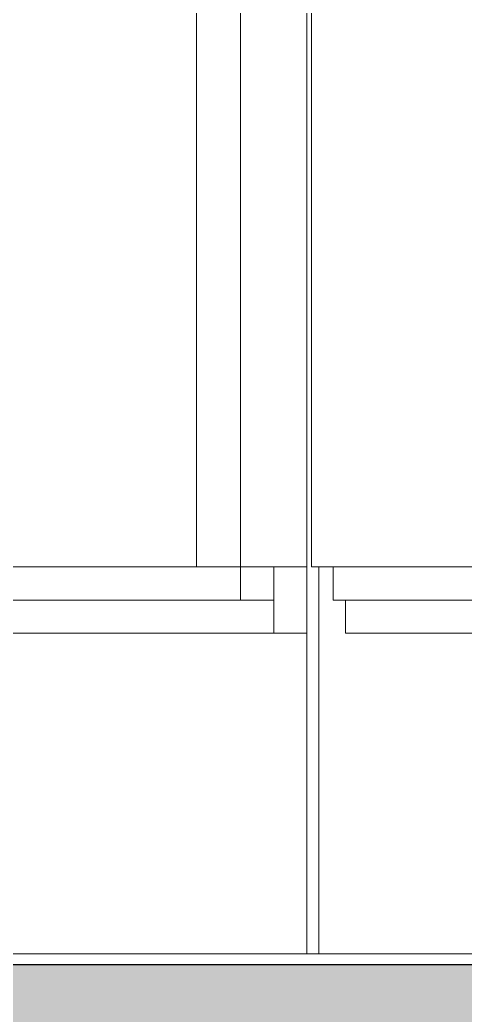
# Model space of a CAD drawing. Header units: millimetres. Extents: x 652554 to 1678317, y -308114 to 170803.
# Drawn here: x 747799.3 to 748000.7, y -99733.8 to -99283.5 of the extents above; entities that cross this region are included whole.
import ezdxf

# ---------------------------------------------------------------- set-up
doc = ezdxf.new("R2010")
doc.units = ezdxf.units.MM
doc.linetypes.add('Centre', pattern=[31.75, 6.35, -4.7625, 15.875, -4.7625])
for name, color, linetype, lineweight in [('A-FLOR-FNSH', 7, 'Continuous', 70), ('A-FLOR-LEVL', 7, 'Continuous', 9), ('A-FLOR-PATT', 7, 'Continuous', 70), ('A-GENM', 7, 'Continuous', 9), ('A-GLAZ-CURT', 7, 'Continuous', 9)]:
    doc.layers.add(name, color=color, linetype=linetype, lineweight=lineweight)

# ---------------------------------------------------------------- blocks, each defined once
blk = doc.blocks.new('DPA_CP_Entrance Facade Base Panel - Facade Base Panel-V135-2241-01 ENTRANCE 2 ENLARGED ELEVATION 1')
at = {"layer": 'A-GLAZ-CURT', "color": 7}
for p, q in [((-631585.31, 102140), (-631585.31, 101400)), ((-631585.31, 101400), (-631215.31, 101400)), ((-631542.38, 101400), (-631585.31, 101400)), ((-631582.01, 101225), (-631582.01, 101400)), ((-631575.49, 101385), (-631575.49, 101400)), ((-631542.38, 101400), (-631567.99, 101400)), ((-631567.99, 101400), (-631197.99, 101400)), ((-631197.99, 101400), (-631542.01, 101400)), ((-631197.99, 101400), (-631542.01, 101400)), ((-631190.49, 101385), (-631575.49, 101385)), ((-631575.49, 101385), (-631562.5, 101385)), ((-631570, 101370), (-631570, 101385)), ((-631562.5, 101385), (-631177.5, 101385)), ((-631170, 101370), (-631570, 101370)), ((-631570, 101370), (-631557.01, 101370)), ((-631557.01, 101370), (-631157.01, 101370))]:
    blk.add_line(p, q, dxfattribs=at)
blk = doc.blocks.new('DPA_CP_Entrance Facade Base Panel - Facade Base Panel-V142-2241-01 ENTRANCE 2 ENLARGED ELEVATION 1')
at = {"layer": 'A-GLAZ-CURT', "color": 7}
for p, q in [((-631587.37, 102170), (-631587.37, 101370)), ((-631587.37, 101370), (-631587.37, 102170)), ((-631637.37, 101400), (-631637.37, 102140)), ((-631587.37, 101400), (-631587.37, 102140)), ((-631587.37, 102140), (-631587.37, 101400)), ((-631587.37, 102140), (-631587.37, 101400)), ((-631587.37, 101400), (-631587.37, 102140)), ((-631587.37, 102050), (-631587.37, 101225)), ((-631637.37, 101400), (-631617.37, 101400)), ((-631637.37, 101400), (-631617.37, 101400)), ((-631617.37, 101400), (-631617.37, 101385)), ((-631602.37, 101400), (-631602.37, 101370)), ((-631602.37, 101400), (-631602.37, 101385)), ((-631602.37, 101385), (-631602.37, 101400)), ((-631602.37, 101385), (-631617.37, 101385)), ((-631602.37, 101385), (-631617.37, 101385)), ((-631587.37, 101370), (-631602.37, 101370)), ((-631587.37, 101370), (-631602.37, 101370))]:
    blk.add_line(p, q, dxfattribs=at)
blk = doc.blocks.new('DPA_CP_Entrance Facade Base Panel - Facade Base Panel-V143-2241-01 ENTRANCE 2 ENLARGED ELEVATION 1')
at = {"layer": 'A-GLAZ-CURT', "color": 7}
for p, q in [((-631587.37, 102170), (-631587.37, 101370)), ((-631587.37, 101370), (-631587.37, 102170)), ((-631637.37, 102140), (-631637.37, 101400)), ((-631637.37, 101400), (-631637.37, 102140)), ((-631587.37, 101400), (-631587.37, 102140)), ((-631587.37, 102140), (-631587.37, 101400)), ((-631587.37, 102140), (-631587.37, 101400)), ((-631587.37, 101400), (-631587.37, 102140)), ((-631587.37, 101225), (-631587.37, 102050)), ((-631587.37, 102050), (-631587.37, 101225)), ((-631637.37, 101400), (-631617.37, 101400)), ((-631637.37, 101400), (-631617.37, 101400)), ((-631617.37, 101385), (-631617.37, 101400)), ((-631617.37, 101400), (-631617.37, 101385)), ((-631602.37, 101370), (-631602.37, 101400)), ((-631602.37, 101400), (-631602.37, 101370)), ((-631602.37, 101400), (-631602.37, 101385)), ((-631602.37, 101385), (-631602.37, 101400)), ((-631602.37, 101385), (-631617.37, 101385)), ((-631602.37, 101385), (-631617.37, 101385)), ((-631587.37, 101370), (-631602.37, 101370)), ((-631587.37, 101370), (-631602.37, 101370))]:
    blk.add_line(p, q, dxfattribs=at)
blk = doc.blocks.new('DPA_CP_Entrance Facade Base Panel - Facade Base Panel-12124526-2241-01 ENTRANCE 2 ENLARGED ELEVATION 1')
at = {"layer": 'A-GLAZ-CURT', "color": 7}
for p, q in [((-631637.37, 102140), (-631637.37, 101400)), ((-631637.37, 101400), (-631637.37, 102140)), ((-631617.37, 102140), (-631617.37, 101400)), ((-631587.37, 101400), (-631587.37, 102140)), ((-631587.37, 102140), (-631587.37, 101400)), ((-631587.37, 102140), (-631587.37, 101400)), ((-631587.37, 101400), (-631587.37, 102140)), ((-631587.37, 102110), (-631587.37, 101430)), ((-631587.37, 101430), (-631587.37, 102110)), ((-631587.37, 101225), (-631587.37, 102050)), ((-631587.37, 102050), (-631587.37, 101225)), ((-631587.37, 101400), (-631637.37, 101400)), ((-631587.37, 101400), (-631637.37, 101400)), ((-631617.37, 101400), (-631587.37, 101400)), ((-631617.37, 101400), (-631587.37, 101400))]:
    blk.add_line(p, q, dxfattribs=at)
blk = doc.blocks.new('DPA_CP_Entrance Facade Base Panel - Facade Base Panel-12124498-2241-01 ENTRANCE 2 ENLARGED ELEVATION 1')
at = {"layer": 'A-GLAZ-CURT', "color": 7}
for p, q in [((-631627.37, 101400), (-632299.37, 101400)), ((-632299.37, 101400), (-631627.37, 101400)), ((-632299.37, 101400), (-631627.37, 101400)), ((-631627.37, 101400), (-632299.37, 101400)), ((-631612.37, 101385), (-632314.37, 101385)), ((-632314.37, 101385), (-631612.37, 101385)), ((-631597.37, 101370), (-632329.37, 101370)), ((-632329.37, 101370), (-631597.37, 101370))]:
    blk.add_line(p, q, dxfattribs=at)
blk = doc.blocks.new('DPA_Drainage Gutter_Landscape_Type A - DPA_Drainage Gutter_Landscape_Type A-17303507-2241-01 ENTRANCE 2 ENLARGED ELEVATION 1')
at = {"layer": 'A-GENM', "color": 7}
for p, q in [((-631960.09, 101225), (-631669.59, 101225)), ((-631783.85, 101225), (-631716.73, 101225)), ((-631783.62, 101225), (-631486.12, 101225)), ((-631777.02, 101225), (-631709.91, 101225)), ((-631774.05, 101225), (-631687.45, 101225)), ((-631773.85, 101225), (-631706.73, 101225)), ((-631767.02, 101225), (-631699.91, 101225)), ((-631763.85, 101225), (-631696.73, 101225)), ((-631758.75, 101225), (-631416.67, 101225)), ((-631757.02, 101225), (-631689.91, 101225)), ((-631753.85, 101225), (-631686.73, 101225)), ((-631747.02, 101225), (-631679.91, 101225)), ((-631743.85, 101225), (-631676.73, 101225)), ((-631737.02, 101225), (-631669.91, 101225)), ((-631733.85, 101225), (-631666.73, 101225)), ((-631727.02, 101225), (-631659.91, 101225)), ((-631723.85, 101225), (-631656.73, 101225)), ((-631721.06, 101225), (-631430.56, 101225)), ((-631719.91, 101225), (-631713.41, 101225)), ((-631717.02, 101225), (-631649.91, 101225)), ((-631716.73, 101225), (-631710.23, 101225)), ((-631713.85, 101225), (-631646.73, 101225)), ((-631709.91, 101225), (-631703.41, 101225)), ((-631707.02, 101225), (-631639.91, 101225)), ((-631706.73, 101225), (-631700.23, 101225)), ((-631703.85, 101225), (-631636.73, 101225)), ((-631699.91, 101225), (-631693.41, 101225)), ((-631697.02, 101225), (-631629.91, 101225)), ((-631696.73, 101225), (-631690.23, 101225)), ((-631693.85, 101225), (-631627.08, 101225)), ((-631689.91, 101225), (-631683.41, 101225)), ((-631687.45, 101225), (-631396.95, 101225)), ((-631687.02, 101225), (-631619.91, 101225)), ((-631686.73, 101225), (-631680.23, 101225)), ((-631683.85, 101225), (-631616.73, 101225)), ((-631681.39, 101225), (-631614.27, 101225)), ((-631679.91, 101225), (-631673.41, 101225)), ((-631677.02, 101225), (-631609.91, 101225)), ((-631676.73, 101225), (-631670.23, 101225)), ((-631674.39, 101225), (-631607.27, 101225)), ((-631673.85, 101225), (-631606.73, 101225)), ((-631669.91, 101225), (-631663.41, 101225)), ((-631667.02, 101225), (-631599.91, 101225)), ((-631666.73, 101225), (-631660.23, 101225)), ((-631664.39, 101225), (-631597.27, 101225)), ((-631663.85, 101225), (-631596.73, 101225)), ((-631659.91, 101225), (-631653.41, 101225)), ((-631656.73, 101225), (-631650.23, 101225)), ((-631654.39, 101225), (-631587.27, 101225)), ((-631653.85, 101225), (-631586.73, 101225)), ((-631649.91, 101225), (-631643.41, 101225)), ((-631646.73, 101225), (-631640.23, 101225)), ((-631644.39, 101225), (-631577.27, 101225)), ((-631643.85, 101225), (-631576.73, 101225)), ((-631639.91, 101225), (-631633.41, 101225)), ((-631636.73, 101225), (-631630.23, 101225)), ((-631634.39, 101225), (-631567.27, 101225)), ((-631633.85, 101225), (-631566.73, 101225)), ((-631629.91, 101225), (-631623.41, 101225)), ((-631626.73, 101225), (-631620.23, 101225)), ((-631624.39, 101225), (-631557.27, 101225)), ((-631623.85, 101225), (-631556.73, 101225)), ((-631619.91, 101225), (-631613.41, 101225)), ((-631616.73, 101225), (-631610.23, 101225)), ((-631614.39, 101225), (-631547.27, 101225)), ((-631614.27, 101225), (-631610.77, 101225)), ((-631613.85, 101225), (-631546.73, 101225)), ((-631609.91, 101225), (-631603.41, 101225)), ((-631608.21, 101225), (-631541.09, 101225)), ((-631607.27, 101225), (-631600.77, 101225)), ((-631606.73, 101225), (-631600.23, 101225)), ((-631604.39, 101225), (-631537.27, 101225)), ((-631603.85, 101225), (-631536.73, 101225)), ((-631601.21, 101225), (-631534.09, 101225)), ((-631599.91, 101225), (-631596.41, 101225)), ((-631597.27, 101225), (-631590.77, 101225)), ((-631596.73, 101225), (-631590.23, 101225)), ((-631594.39, 101225), (-631527.27, 101225)), ((-631593.85, 101225), (-631526.73, 101225)), ((-631591.21, 101225), (-631524.09, 101225)), ((-631587.27, 101225), (-631580.77, 101225)), ((-631586.73, 101225), (-631580.23, 101225)), ((-631584.39, 101225), (-631517.27, 101225)), ((-631581.21, 101225), (-631514.09, 101225)), ((-631577.27, 101225), (-631570.77, 101225)), ((-631576.73, 101225), (-631570.23, 101225)), ((-631574.39, 101225), (-631507.27, 101225)), ((-631571.21, 101225), (-631504.09, 101225)), ((-631567.27, 101225), (-631560.77, 101225)), ((-631566.73, 101225), (-631560.23, 101225)), ((-631564.39, 101225), (-631497.27, 101225)), ((-631561.21, 101225), (-631494.09, 101225)), ((-631557.27, 101225), (-631550.77, 101225)), ((-631556.73, 101225), (-631550.23, 101225)), ((-631554.39, 101225), (-631487.27, 101225)), ((-631551.21, 101225), (-631484.09, 101225)), ((-631547.27, 101225), (-631540.77, 101225)), ((-631546.73, 101225), (-631540.23, 101225)), ((-631544.39, 101225), (-631477.27, 101225)), ((-631541.21, 101225), (-631474.09, 101225)), ((-631541.09, 101225), (-631537.59, 101225)), ((-631537.27, 101225), (-631530.77, 101225)), ((-631536.73, 101225), (-631530.23, 101225)), ((-631535.03, 101225), (-631448.43, 101225)), ((-631534.39, 101225), (-631467.27, 101225)), ((-631534.09, 101225), (-631527.59, 101225)), ((-631531.21, 101225), (-631464.09, 101225)), ((-631527.27, 101225), (-631520.77, 101225)), ((-631526.73, 101225), (-631523.23, 101225)), ((-631524.39, 101225), (-631457.68, 101225)), ((-631524.09, 101225), (-631517.59, 101225)), ((-631521.21, 101225), (-631454.09, 101225)), ((-631517.27, 101225), (-631510.77, 101225))]:
    blk.add_line(p, q, dxfattribs=at)

msp = doc.modelspace()

# ---------------------------------------------------------------- hatches: boundary and pattern name
at = {"layer": 'A-FLOR-PATT', "lineweight": 9}
h = msp.add_hatch(dxfattribs=at)
h.set_pattern_fill('FP_1', style=0, pattern_type=2)
h.set_pattern_definition([(50, (755994.4, -200931.02), (364.3679, -31.8783), [38.1, -419.1]), (355, (755994.4, -200931.02), (-70.4859, 382.1133), [30.48, -335.28]), (100.451, (756024.76, -200933.68), (293.885, 350.2334), [32.38, -356.18]), (46.184, (755994.4, -200829.4), (542.1585, -84.0858), [57.15, -628.65]), (96.636, (756039.57, -200836.4), (474.805, 494.8554), [48.57, -534.27]), (351.184, (755994.4, -200829.4), (474.8102, 494.85), [45.72, -502.92]), (21, (756045.2, -200854.82), (303.2285, -204.5305), [38.1, -419.1]), (326, (756045.2, -200854.82), (123.6039, 368.376), [30.48, -335.28]), (71.451, (756070.46, -200871.86), (426.8341, 163.8427), [32.38, -356.18]), (37.5, (755994.4, -200931.02), (6.17665, 169.11015), [16.764, -314.452, 16.764, -323.596, -336.55]), (37.5, (755994.4, -200931.02), (6.17665, 169.11015), [-671.576, 16.764, -319.786]), (7.5, (755994.4, -200931.02), (133.63888, 200.3615), [16.764, -177.292, 16.764, -306.832, -128.27]), (7.5, (755994.4, -200931.02), (133.63888, 200.3615), [-517.652, 16.764, -111.506]), (327.5, (755881.11, -200931.02), (271.18182, -11.45836), [16.764, -110.236, 16.764, -379.476, -525.78]), (327.5, (755881.11, -200931.02), (271.18182, -11.45836), [-523.24, 16.764, -509.016]), (317.5, (755830.3, -200931.02), (296.2585, 50.85285), [16.764, -148.336, 16.764, -246.38, -373.38]), (317.5, (755830.3, -200931.02), (296.2585, 50.85285), [-428.244, 16.764, -356.616])])
h.paths.add_polyline_path([(749159.9004, -99861.019), (750447.1965, -99861.019), (750447.1965, -99711.019), (745767.6922, -99711.019), (745767.6922, -99861.019), (748990.5098, -99861.019)])
h.paths.add_polyline_path([(754072.2274, -99861.019), (754219.175, -99861.019), (754219.175, -99711.019), (751295.7247, -99711.019), (751295.7247, -99861.019), (753733.4462, -99861.019)])

# ---------------------------------------------------------------- linework, layer by layer
at = {"layer": 'A-FLOR-FNSH', "color": 7, "lineweight": 25}
msp.add_line((754219.175, -99711.019), (745767.6922, -99711.019), dxfattribs=at)
at = {"layer": 'A-FLOR-LEVL', "color": 7, "linetype": 'Centre'}
msp.add_line((738408.1734, -99711.019), (763874.9509, -99711.019), dxfattribs=at)

# ---------------------------------------------------------------- block references
at = {"layer": 'A-GENM', "color": 7}
msp.add_blockref('DPA_Drainage Gutter_Landscape_Type A - DPA_Drainage Gutter_Landscape_Type A-17303507-2241-01 ENTRANCE 2 ENLARGED ELEVATION 1', (1379516.5465, -200931.019), dxfattribs=at)
at = {"layer": 'A-GLAZ-CURT', "color": 7}
for name in ['DPA_CP_Entrance Facade Base Panel - Facade Base Panel-12124498-2241-01 ENTRANCE 2 ENLARGED ELEVATION 1', 'DPA_CP_Entrance Facade Base Panel - Facade Base Panel-V142-2241-01 ENTRANCE 2 ENLARGED ELEVATION 1', 'DPA_CP_Entrance Facade Base Panel - Facade Base Panel-V143-2241-01 ENTRANCE 2 ENLARGED ELEVATION 1', 'DPA_CP_Entrance Facade Base Panel - Facade Base Panel-V143-2241-01 ENTRANCE 2 ENLARGED ELEVATION 1', 'DPA_CP_Entrance Facade Base Panel - Facade Base Panel-V143-2241-01 ENTRANCE 2 ENLARGED ELEVATION 1', 'DPA_CP_Entrance Facade Base Panel - Facade Base Panel-V143-2241-01 ENTRANCE 2 ENLARGED ELEVATION 1', 'DPA_CP_Entrance Facade Base Panel - Facade Base Panel-V143-2241-01 ENTRANCE 2 ENLARGED ELEVATION 1', 'DPA_CP_Entrance Facade Base Panel - Facade Base Panel-V143-2241-01 ENTRANCE 2 ENLARGED ELEVATION 1', 'DPA_CP_Entrance Facade Base Panel - Facade Base Panel-V143-2241-01 ENTRANCE 2 ENLARGED ELEVATION 1', 'DPA_CP_Entrance Facade Base Panel - Facade Base Panel-V143-2241-01 ENTRANCE 2 ENLARGED ELEVATION 1', 'DPA_CP_Entrance Facade Base Panel - Facade Base Panel-V143-2241-01 ENTRANCE 2 ENLARGED ELEVATION 1', 'DPA_CP_Entrance Facade Base Panel - Facade Base Panel-V143-2241-01 ENTRANCE 2 ENLARGED ELEVATION 1', 'DPA_CP_Entrance Facade Base Panel - Facade Base Panel-V143-2241-01 ENTRANCE 2 ENLARGED ELEVATION 1', 'DPA_CP_Entrance Facade Base Panel - Facade Base Panel-V143-2241-01 ENTRANCE 2 ENLARGED ELEVATION 1', 'DPA_CP_Entrance Facade Base Panel - Facade Base Panel-V143-2241-01 ENTRANCE 2 ENLARGED ELEVATION 1', 'DPA_CP_Entrance Facade Base Panel - Facade Base Panel-12124526-2241-01 ENTRANCE 2 ENLARGED ELEVATION 1', 'DPA_CP_Entrance Facade Base Panel - Facade Base Panel-V135-2241-01 ENTRANCE 2 ENLARGED ELEVATION 1']:
    msp.add_blockref(name, (1379516.5465, -200931.019), dxfattribs=at)

doc.saveas('drawing.dxf')
